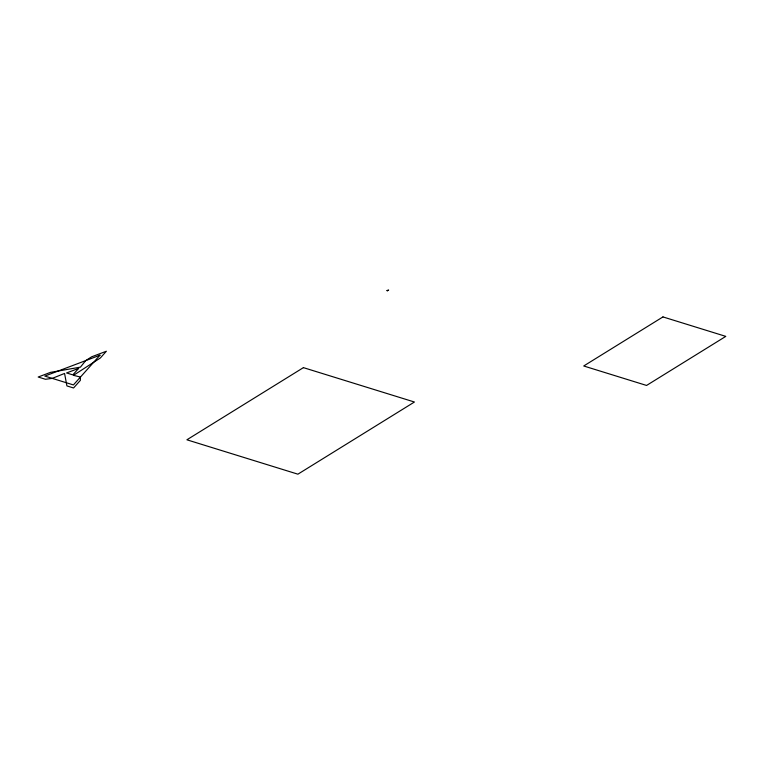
<?xml version="1.0" encoding="UTF-8"?>
<svg xmlns="http://www.w3.org/2000/svg" width="764" height="764" viewBox="0 0 764 764"><rect width="100%" height="100%" fill="white"/><g stroke="black" fill="none" stroke-linecap="round" stroke-linejoin="round"><path stroke-width="1.15" d="M80.459 377.053L80.344 380.386L73.564 387.978L66.907 385.916L64.568 373.443L52.229 378.371L45.496 379.288L38.2 377.024L50.472 372.383L80.44 367.131L85.692 360.608L91.632 356.817L106.377 351.239L100.342 357.991L73.468 375.334L80.459 377.053M78.644 368.391L72.838 374.885L66.583 372.956L78.644 368.391M99.969 355.212L73.42 384.932L44.818 376.079L99.969 355.212M387.415 290.75L386.775 290.578L388.647 290.072L387.415 290.75M303.413 367.637L186.893 439.797L297.903 474.177L414.432 402.017L303.413 367.637M662.951 316.917L583.715 365.985L646.564 385.448L725.8 336.38L662.951 316.917"/></g></svg>
